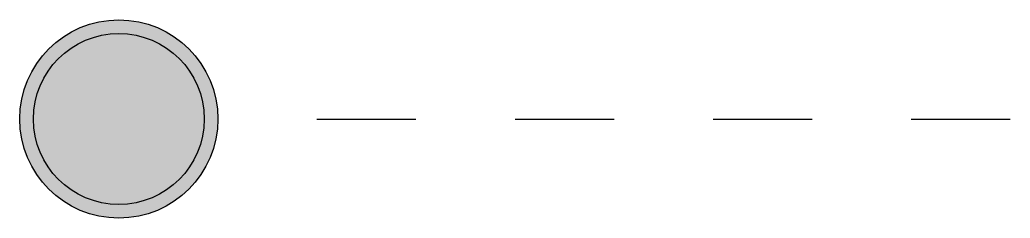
# Model space of a CAD drawing. Extents: x -1 to 9, y -1 to 1.
import ezdxf

# ---------------------------------------------------------------- set-up
doc = ezdxf.new("R2010")
doc.units = 0
doc.layers.get('0').update_dxf_attribs({"color": 3, "linetype": 'CONTINUOUS'})

msp = doc.modelspace()

# ---------------------------------------------------------------- hatches: boundary and pattern name
h = msp.add_hatch(color=256)
h.paths.add_polyline_path([(-1, 0, 1), (1, 0, 1)])
h.paths.add_polyline_path([(0.862, 0, -1), (-0.862, 0, -1)], flags=16)
msp.add_hatch(color=255).paths.add_polyline_path([(0.862, 0, 1), (-0.862, 0, 1)])

# ---------------------------------------------------------------- linework, layer by layer
msp.add_line((8, 0), (9, 0))
for points in [[(2, 0), (3, 0)], [(4, 0), (5, 0)], [(4, 0), (4, 0)], [(6, 0), (7, 0)]]:
    msp.add_lwpolyline(points)
for radius in [1, 1, 0.862]:
    msp.add_circle((0, 0), radius)

doc.saveas('drawing.dxf')
